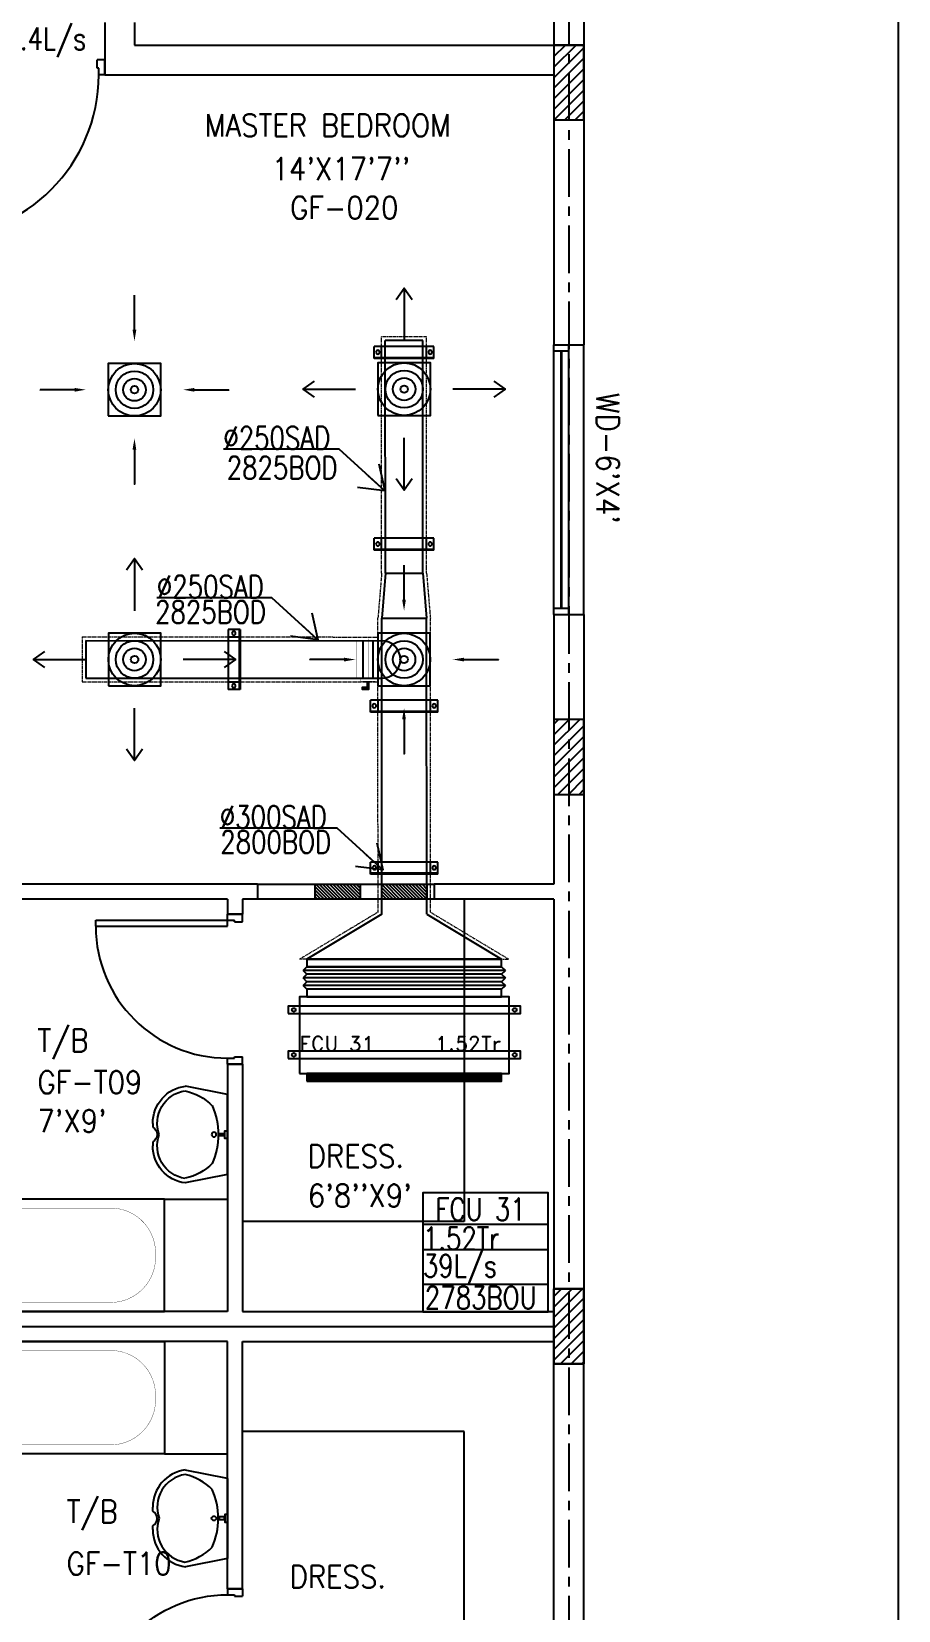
# Model space of a CAD drawing. Header units: millimetres. Extents: x -1288794 to 2153086, y -2701644 to -1428868.
# Drawn here: x 1120182 to 1125971, y -1493463 to -1482929 of the extents above; entities that cross this region are included whole.
import ezdxf

# ---------------------------------------------------------------- set-up
doc = ezdxf.new("R2010")
doc.units = ezdxf.units.MM
doc.header["$LTSCALE"] = 100
for name, pattern in [('CENTER', [50.8, 31.75, -6.35, 6.35, -6.35]), ('DASHED2', [9.525, 6.35, -3.175]), ('HIDDEN', [9.525, 6.35, -3.175])]:
    doc.linetypes.add(name, pattern=pattern)
for name, color, linetype in [('A-ANNO-TEXT', 8, 'Continuous'), ('A-AREA', 8, 'CENTER'), ('A-DOOR', 4, 'Continuous'), ('A-FLOR-OVHD', 4, 'DASHED2'), ('A-FLOR-PFIX', 8, 'Continuous'), ('A-FLOR-SPCL', 8, 'Continuous'), ('A-GLAZ', 5, 'Continuous'), ('A-GRID', 253, 'CENTER'), ('A-WALL-FULL', 8, 'Continuous'), ('AC- VD', 5, 'Continuous'), ('AC-FD', 1, 'Continuous'), ('AC-HLTEXT', 100, 'Continuous'), ('AC-SAD', 3, 'Continuous'), ('AC-SAD TEXT', 3, 'Continuous'), ('AC-WALL OPENING', 1, 'Continuous'), ('FCU-AC', 160, 'Continuous'), ('L1-E014-C22-VAC (08-08-2010)$0$ETA-AC-DAMPER', 4, 'Continuous'), ('M-HANGER', 30, 'Continuous'), ('RCD RIGHT', 1, 'Continuous'), ('S-COL- HACT.', 9, 'Continuous'), ('S-COL.', 8, 'Continuous'), ('SCD  RIGHT', 3, 'Continuous')]:
    doc.layers.add(name, color=color, linetype=linetype)
doc.layers.add('INSULATION', color=1, linetype='Continuous', lineweight=5)
doc.styles.add('ROMAND', font='romand')
doc.styles.add('ROMANS', font='romans.shx', dxfattribs={"width": 0.8})
doc.styles.add('SIMPLEX', font='simplex.shx', dxfattribs={"width": 0.8})
doc.dimstyles.new('100 of DIM2', dxfattribs={"dimscale": 0, "dimtxt": 200, "dimasz": 150, "dimexe": 75, "dimexo": 200, "dimgap": 75, "dimtad": 1, "dimdec": 0, "dimrnd": 5, "dimzin": 0, "dimdsep": 46, "dimtxsty": 'ROMANS', "dimblk": 'ARCHTICK', "dimcen": 100, "dimclrd": 94, "dimclre": 94, "dimclrt": 2, "dimadec": 0, "dimazin": 0, "dimtfac": 1, "dimtdec": 0, "dimtofl": 0, "dimtmove": 2, "dimatfit": 3, "dimldrblk": 'OPEN90', "dimfxl": 75, "dimtolj": 1, "dimtzin": 0, "dimarcsym": 0})
pattern_1 = [(45, (2220225.743, -1109556.65), (-35.355339, 35.355339), [])]

# ---------------------------------------------------------------- blocks, each defined once
blk = doc.blocks.new('W-180')
for p, q in [((1800, 100), (0, 100)), ((1800, 0), (0, 0)), ((40, 0), (40, 100)), ((1760, 100), (1760, 0))]:
    blk.add_line(p, q)
at = {"linetype": 'Continuous'}
for p, q in [((1760, 53), (40, 53)), ((1760, 47), (40, 47))]:
    blk.add_line(p, q, dxfattribs=at)
blk = doc.blocks.new('D-100-R1')
for p, q in [((-80, 980), (-80, 100)), ((-80, 980), (-40, 980)), ((-40, 980), (-40, 55)), ((-1000, 100), (-1000, 0)), ((-1000, 100), (-960, 100)), ((-960, 100), (-960, 55)), ((-960, 55), (-950, 55)), ((-950, 55), (-950, 0)), ((-80, 100), (0, 100)), ((-50, 55), (-50, 0)), ((-50, 55), (-40, 55)), ((-50, 0), (0, 0)), ((0, 100), (0, 0)), ((-1000, 0), (-950, 0))]:
    blk.add_line(p, q)
at = {"linetype": 'Continuous'}
blk.add_arc((-80, 100), 880, 90, 180, dxfattribs=at)
blk = doc.blocks.new('LAV-4')
for p, q in [((-266, 0), (-322, -283)), ((-266, 0), (268, 0)), ((268, 0), (324, -280)), ((-48, -500), (-75, -500)), ((75, -500), (50, -500))]:
    blk.add_line(p, q)
for points in [[(-25, 0), (-25, -18), (25, -18), (25, 0)], [(-9, -20), (-9, -57), (8, -57), (8, -20)]]:
    blk.add_lwpolyline(points, close=True)
blk.add_circle((0, -91), 15.4)
for centre, radius, start, end in [((74, -366), 375, 135.3333, 167.1432), ((0, -539), 477, 66.1261, 113.874), ((-74, -366), 375, 12.5199, 44.6667), ((-75, -250), 250, 187.6784, 270), ((-75, -250), 220, 188.5814, 289.9523), ((75, -250), 220, 250.0878, 350.8515), ((75, -250), 250, 270, 353.0121), ((1, -527), 55.9, 28.7827, 151.2173), ((50, -499), 0, 238.1883, 0)]:
    blk.add_arc(centre, radius, start, end)
blk = doc.blocks.new('BT-2')
blk.add_lwpolyline([(0, 750), (1700, 750), (1700, 0), (0, 0)], close=True)
at = {"const_width": 2}
blk.add_lwpolyline([(60, 690), (1340, 690, -0.414214), (1640, 390), (1640, 360, -0.414214), (1340, 60), (60, 60)], format="xyb", close=True, dxfattribs=at)
blk.add_circle((125, 375), 31.9)
blk = doc.blocks.new('D-120-R1')
for p, q in [((-80, 1180), (-40, 1180)), ((-80, 1180), (-80, 100)), ((-40, 1180), (-40, 55)), ((-1200, 100), (-1160, 100)), ((-1200, 100), (-1200, 0)), ((-1160, 100), (-1160, 55)), ((-1160, 55), (-1150, 55)), ((-1150, 55), (-1150, 0)), ((-80, 100), (0, 100)), ((-50, 55), (-40, 55)), ((-50, 55), (-50, 0)), ((-50, 0), (0, 0)), ((0, 100), (0, 0)), ((-1200, 0), (-1150, 0))]:
    blk.add_line(p, q)
at = {"linetype": 'Continuous'}
blk.add_arc((-80, 100), 1080, 90, 180, dxfattribs=at)
blk = doc.blocks.new('_ArchTick')
at = {"color": 0, "linetype": 'ByBlock', "const_width": 0.15}
blk.add_lwpolyline([(-0.5, -0.5), (0.5, 0.5)], dxfattribs=at)
blk = doc.blocks.new('cdcdcd')
at = {"layer": 'RCD RIGHT'}
for points in [[(0, 400), (0, 630), (0, 630)], [(-400, 0), (-630, 0), (-630, 0)], [(400, 0), (630, 0), (630, 0)], [(0, -400), (0, -630), (0, -630)]]:
    blk.add_lwpolyline(points, dxfattribs=at)
blk.add_lwpolyline([(-175, -175), (175, -175), (175, 175), (-175, 175)], close=True, dxfattribs=at)
for radius in [175, 125, 75, 25]:
    blk.add_circle((0, 0), radius, dxfattribs=at)
for points in [[(-13, 400), (0, 325), (12, 400)], [(-400, 12), (-325, 0), (-400, -13)], [(400, 12), (325, 0), (400, -13)], [(-13, -400), (0, -325), (12, -400)]]:
    blk.add_solid(points, dxfattribs=at)
blk = doc.blocks.new('fcu 2 tr')
h = blk.add_hatch()
h.set_pattern_fill('NET', color=3)
h.paths.add_polyline_path([(80954, -1588493), (79654, -1588493), (79654, -1588543), (80954, -1588543)])
at = {"layer": 'FCU-AC', "color": 1}
for p, q in [((80954, -1587730), (79654, -1587730)), ((79654, -1587730), (79654, -1587780)), ((80954, -1587780), (80954, -1587730)), ((79654, -1587780), (80954, -1587780)), ((80954, -1587930), (79654, -1587930)), ((79654, -1587930), (79654, -1587980)), ((80954, -1587980), (80954, -1587930)), ((79654, -1587980), (80954, -1587980))]:
    blk.add_line(p, q, dxfattribs=at)
at = {"layer": 'FCU-AC'}
for p, q in [((79654, -1587780), (79629, -1587805)), ((80979, -1587805), (79629, -1587805)), ((79654, -1587830), (79629, -1587805)), ((79654, -1587830), (79629, -1587855)), ((80954, -1587780), (79654, -1587780)), ((80954, -1587830), (79654, -1587830)), ((80954, -1587830), (79654, -1587830)), ((80954, -1587780), (80979, -1587805)), ((80954, -1587830), (80979, -1587805)), ((80954, -1587830), (80979, -1587855)), ((80979, -1587855), (79629, -1587855)), ((79654, -1587880), (79629, -1587855)), ((79654, -1587880), (79629, -1587905)), ((80979, -1587905), (79629, -1587905)), ((79654, -1587930), (79629, -1587905)), ((80954, -1587880), (79654, -1587880)), ((80954, -1587880), (79654, -1587880)), ((80954, -1587880), (80979, -1587855)), ((80954, -1587880), (80979, -1587905)), ((80954, -1587930), (80979, -1587905))]:
    blk.add_line(p, q, dxfattribs=at)
at = {"layer": 'FCU-AC', "color": 6}
for points in [[(79529, -1588093), (81079, -1588093), (81079, -1588043), (79529, -1588043)], [(79529, -1588393), (81079, -1588393), (81079, -1588343), (79529, -1588343)]]:
    blk.add_lwpolyline(points, close=True, dxfattribs=at)
at = {"layer": 'FCU-AC'}
blk.add_lwpolyline([(79604, -1588493), (81004, -1588493), (81004, -1587980), (79604, -1587980)], close=True, dxfattribs=at)
at = {"layer": 'FCU-AC', "color": 3}
blk.add_lwpolyline([(79654, -1588543), (80954, -1588543), (80954, -1588493), (79654, -1588493)], close=True, dxfattribs=at)
at = {"layer": 'FCU-AC', "color": 6}
for centre in [(79566, -1588068), (81041, -1588068), (79566, -1588368), (81041, -1588368)]:
    blk.add_circle(centre, 12.5, dxfattribs=at)
blk = doc.blocks.new('*U358')
at = {"layer": 'L1-E014-C22-VAC (08-08-2010)$0$ETA-AC-DAMPER', "color": 5}
for p, q in [((-33, 0), (-33, 250)), ((33, 0), (33, 250))]:
    blk.add_line(p, q, dxfattribs=at)
for points, const_width in [([(-91, 250), (91, 250)], 1.82), ([(0, 0), (0, 264)], 1.5), ([(-91, 0), (91, 0)], 1.82), ([(-48, 0), (-48, -20), (48, -20), (48, 0)], 1.5)]:
    blk.add_lwpolyline(points, dxfattribs=dict(at, const_width=const_width))
at = {"layer": 'L1-E014-C22-VAC (08-08-2010)$0$ETA-AC-DAMPER', "color": 5, "const_width": 1.82}
blk.add_lwpolyline([(75, 250), (75, 0), (-75, 0), (-75, 250)], close=True, dxfattribs=at)
at = {"layer": 'L1-E014-C22-VAC (08-08-2010)$0$ETA-AC-DAMPER', "color": 5}
blk.add_lwpolyline([(6, -20), (6, -62), (40, -62), (40, -72), (-6, -72), (-6, -20)], dxfattribs=at)
blk = doc.blocks.new('*U411')
at = {"linetype": 'Continuous'}
for p, q in [((-38, -197), (-38, 253)), ((42, 253), (-38, 253)), ((37, -197), (37, 253)), ((42, -197), (42, 253)), ((42, 203), (-38, 203)), ((42, -147), (-38, -147)), ((42, -197), (-38, -197))]:
    blk.add_line(p, q, dxfattribs=at)
for centre in [(0, 228), (0, -172)]:
    blk.add_circle(centre, 12.5, dxfattribs=at)
blk = doc.blocks.new('*U412')
at = {"linetype": 'Continuous'}
for p, q in [((-38, -191), (-38, 259)), ((42, 259), (-38, 259)), ((37, -191), (37, 259)), ((42, -191), (42, 259)), ((42, 209), (-38, 209)), ((42, -141), (-38, -141)), ((42, -191), (-38, -191))]:
    blk.add_line(p, q, dxfattribs=at)
for centre in [(0, 234), (0, -166)]:
    blk.add_circle(centre, 12.5, dxfattribs=at)
blk = doc.blocks.new('*U413')
at = {"linetype": 'Continuous'}
for p, q in [((-38, -159), (-38, 241)), ((42, 241), (-38, 241)), ((37, -159), (37, 241)), ((42, -159), (42, 241)), ((42, 191), (-38, 191)), ((42, -109), (-38, -109)), ((42, -159), (-38, -159))]:
    blk.add_line(p, q, dxfattribs=at)
for centre in [(0, 216), (0, -134)]:
    blk.add_circle(centre, 12.5, dxfattribs=at)
blk = doc.blocks.new('*U415')
at = {"linetype": 'Continuous'}
for p, q in [((-38, -166), (-38, 234)), ((42, 234), (-38, 234)), ((37, -166), (37, 234)), ((42, -166), (42, 234)), ((42, 184), (-38, 184)), ((42, -116), (-38, -116)), ((42, -166), (-38, -166))]:
    blk.add_line(p, q, dxfattribs=at)
for centre in [(0, 209), (0, -141)]:
    blk.add_circle(centre, 12.5, dxfattribs=at)
blk = doc.blocks.new('*U414')
at = {"linetype": 'Continuous'}
for p, q in [((-38, -138), (-38, 262)), ((42, 262), (-38, 262)), ((42, 212), (-38, 212)), ((37, -138), (37, 262)), ((42, -138), (42, 262)), ((42, -88), (-38, -88)), ((42, -138), (-38, -138))]:
    blk.add_line(p, q, dxfattribs=at)
for centre in [(0, 237), (0, -113)]:
    blk.add_circle(centre, 12.5, dxfattribs=at)
blk = doc.blocks.new('abcd')
at = {"layer": 'SCD  RIGHT'}
blk.add_lwpolyline([(558555, -1481705), (558905, -1481705), (558905, -1481355), (558555, -1481355)], close=True, dxfattribs=at)
for radius in [175, 125, 75, 25]:
    blk.add_circle((558730, -1481530), radius, dxfattribs=at)
for points in [[(558730, -1480856), (558730, -1481205)], [(558056, -1481530), (558405, -1481530)], [(559404, -1481530), (559055, -1481530)], [(558730, -1482204), (558730, -1481855)]]:
    blk.add_leader(points, dimstyle='100 of DIM2', override={"dimscale": 1, "dimasz": 75, "dimtad": 0, "dimclrd": 3, "dimfxl": 0.2}, dxfattribs=at)

msp = doc.modelspace()

# ---------------------------------------------------------------- hatches: boundary and pattern name
at = {"layer": 'AC-FD', "linetype": 'ByBlock'}
h = msp.add_hatch(dxfattribs=at)
h.set_pattern_fill('ANSI31', color=256, scale=5, angle=90, style=0)
h.set_pattern_definition([(135, (-468952.105, -1550658.635), (-11.22532015, -11.22532015), [])])
h.paths.add_polyline_path([(1122820.8, -1488718.7), (1122820.8, -1488618.7), (1122520.8, -1488618.6), (1122520.8, -1488718.6)])
at = {"layer": 'AC-WALL OPENING', "linetype": 'ByBlock'}
h = msp.add_hatch(dxfattribs=at)
h.set_pattern_fill('ANSI31', color=256, scale=5, angle=-90, style=0)
h.set_pattern_definition([(315, (2713675.55, -1426678.635), (11.22532015, 11.22532015), [])])
h.paths.add_polyline_path([(1122075.5, -1488618.6), (1122075.5, -1488718.6), (1122375.5, -1488718.6), (1122375.5, -1488618.6)])
at = {"layer": 'S-COL- HACT.', "linetype": 'Continuous', "ltscale": 3}
h = msp.add_hatch(dxfattribs=at)
h.set_pattern_fill('ANSI31', color=256, scale=400, style=0)
h.set_pattern_definition(pattern_1)
h.paths.add_polyline_path([(1123670.6, -1483018.6), (1123670.6, -1483518.6), (1123870.6, -1483518.6), (1123870.6, -1483018.6)])
h = msp.add_hatch(dxfattribs=at)
h.set_pattern_fill('ANSI31', color=256, scale=400, style=0)
h.set_pattern_definition(pattern_1)
h.paths.add_polyline_path([(1123670.6, -1487518.6), (1123670.6, -1488018.6), (1123870.6, -1488018.6), (1123870.6, -1487518.6)])
h = msp.add_hatch(dxfattribs=at)
h.set_pattern_fill('ANSI31', color=256, scale=400, style=0)
h.set_pattern_definition(pattern_1)
h.paths.add_polyline_path([(1123670.6, -1491818.6), (1123670.6, -1491318.6), (1123870.6, -1491318.6), (1123870.6, -1491818.6)])

# ---------------------------------------------------------------- linework, layer by layer
at = {"layer": 'A-AREA', "ltscale": 15}
msp.add_line((1125970.6, -1512568.6), (1125970.6, -1469568.6), dxfattribs=at)
at = {"layer": 'A-FLOR-OVHD', "linetype": 'Continuous', "ltscale": 3}
for p, q in [((1121691.4, -1488618.6), (1122870.6, -1488618.6)), ((1122870.6, -1488718.6), (1121691.4, -1488718.6))]:
    msp.add_line(p, q, dxfattribs=at)
at = {"layer": 'A-FLOR-PFIX', "ltscale": 3}
for p, q in [((1121070.6, -1490718.6), (1121491.4, -1490718.6)), ((1121070.6, -1492418.6), (1121491.4, -1492418.6))]:
    msp.add_line(p, q, dxfattribs=at)
at = {"layer": 'A-FLOR-SPCL', "ltscale": 3}
for p, q in [((1123670.6, -1481518.6), (1123670.6, -1483018.6)), ((1123870.6, -1481518.6), (1123870.6, -1483018.6)), ((1123070.6, -1488718.6), (1123070.6, -1490868.6)), ((1123070.6, -1490868.6), (1121591.4, -1490868.6)), ((1123070.6, -1492268.6), (1121591.4, -1492268.6)), ((1123070.6, -1494418.6), (1123070.6, -1492268.6))]:
    msp.add_line(p, q, dxfattribs=at)
at = {"layer": 'A-GLAZ', "ltscale": 3}
msp.add_line((1123870.6, -1486818.6), (1123870.6, -1485018.6), dxfattribs=at)
at = {"layer": 'A-GRID', "ltscale": 0.1}
msp.add_line((1123770.6, -1466442.6), (1123770.6, -1514577), dxfattribs=at)
at = {"layer": 'A-WALL-FULL', "ltscale": 3}
for p, q in [((1120670.6, -1482868.6), (1120670.6, -1483218.6)), ((1120870.6, -1482868.6), (1120870.6, -1483018.6)), ((1120870.6, -1483018.6), (1123870.6, -1483018.6)), ((1123870.6, -1483018.6), (1123870.6, -1485018.6)), ((1120670.6, -1483218.6), (1123670.6, -1483218.6)), ((1123670.6, -1483218.6), (1123670.6, -1485018.6)), ((1123670.6, -1485018.6), (1123870.6, -1485018.6)), ((1123670.6, -1486818.6), (1123670.6, -1488618.6)), ((1123670.6, -1486818.6), (1123870.6, -1486818.6)), ((1123870.6, -1486818.6), (1123870.6, -1490277)), ((1121691.4, -1488618.6), (1119370.6, -1488618.6)), ((1121691.4, -1488618.6), (1121691.4, -1488718.6)), ((1122870.6, -1488618.6), (1122870.6, -1488718.6)), ((1123670.6, -1488618.6), (1122870.6, -1488618.6)), ((1121491.4, -1488718.6), (1119370.6, -1488718.6)), ((1121491.4, -1488718.6), (1121491.4, -1488818.6)), ((1121691.4, -1488718.6), (1121591.4, -1488718.6)), ((1121591.4, -1488718.6), (1121591.4, -1488818.6)), ((1123670.6, -1488718.6), (1122870.6, -1488718.6)), ((1123670.6, -1488718.6), (1123670.6, -1490277)), ((1121591.4, -1488818.6), (1121491.4, -1488818.6)), ((1121491.4, -1489818.6), (1121491.4, -1491468.6)), ((1121591.4, -1489818.6), (1121491.4, -1489818.6)), ((1121591.4, -1489818.6), (1121591.4, -1491468.6)), ((1123670.6, -1490277), (1123670.6, -1491468.6)), ((1123870.6, -1490277), (1123870.6, -1491568.6)), ((1123670.6, -1490577), (1123670.6, -1491468.6)), ((1121491.4, -1491468.6), (1119370.6, -1491468.6)), ((1121591.4, -1491468.6), (1123670.6, -1491468.6)), ((1097254.4, -1491568.6), (1123670.6, -1491568.6)), ((1123870.6, -1493460.2), (1123870.6, -1491568.6)), ((1121491.4, -1491668.6), (1119370.6, -1491668.6)), ((1121491.4, -1493318.6), (1121491.4, -1491668.6)), ((1121591.4, -1491668.6), (1123670.6, -1491668.6)), ((1121591.4, -1493318.6), (1121591.4, -1491668.6)), ((1123670.6, -1493460.2), (1123670.6, -1491668.6)), ((1121591.4, -1493318.6), (1121491.4, -1493318.6)), ((1123670.6, -1494418.6), (1123670.6, -1493460.2)), ((1123870.6, -1496318.6), (1123870.6, -1493460.2))]:
    msp.add_line(p, q, dxfattribs=at)
at = {"layer": 'AC-FD', "linetype": 'ByBlock'}
msp.add_lwpolyline([(1122520.8, -1488718.6), (1122520.8, -1488618.6), (1122820.8, -1488618.7), (1122820.8, -1488718.7)], close=True, dxfattribs=at)
at = {"layer": 'AC-SAD'}
for p, q in [((1122794.4, -1484990.3), (1122544.4, -1484990.4)), ((1122545, -1486543.6), (1122544.4, -1484990.4)), ((1122795, -1486543.5), (1122794.4, -1484990.3)), ((1122545, -1486543.6), (1122520.1, -1486843.6)), ((1122545, -1486543.6), (1122795, -1486543.5)), ((1122795, -1486543.5), (1122820.1, -1486843.5)), ((1122520.1, -1486843.6), (1122820.1, -1486843.5)), ((1122520.8, -1488818.6), (1122520.1, -1486843.6)), ((1122820.8, -1488818.7), (1122820.1, -1486843.5)), ((1120544.8, -1486992.9), (1120544.7, -1487242.9)), ((1120544.8, -1486992.9), (1122520.3, -1486993.6)), ((1120544.7, -1487242.9), (1122520.2, -1487243.6)), ((1122520.8, -1488818.6), (1122020.8, -1489118.6)), ((1122820.8, -1488818.7), (1123320.8, -1489118.6)), ((1122020.8, -1489118.6), (1123320.8, -1489118.6))]:
    msp.add_line(p, q, dxfattribs=at)
msp.add_arc((1122520.3, -1487118.6), 125, 269.97918, 89.97918, dxfattribs=at)
at = {"layer": 'AC-SAD TEXT'}
for p, q in [((1122795.5, -1490885.5), (1123632.6, -1490885.5)), ((1122795.5, -1491055.4), (1123632.6, -1491055.4)), ((1122795.5, -1491286.6), (1123632.6, -1491286.6))]:
    msp.add_line(p, q, dxfattribs=at)
msp.add_lwpolyline([(1122795.5, -1491471.1), (1123632.6, -1491471.1), (1123632.6, -1490676.3), (1122795.5, -1490676.3)], close=True, dxfattribs=at)
at = {"layer": 'AC-WALL OPENING', "linetype": 'ByBlock'}
msp.add_lwpolyline([(1122375.5, -1488618.6), (1122375.5, -1488718.6), (1122075.5, -1488718.6), (1122075.5, -1488618.6)], close=True, dxfattribs=at)
at = {"layer": 'INSULATION', "linetype": 'HIDDEN', "ltscale": 0.01}
for p, q in [((1122819.4, -1484965.3), (1122519.4, -1484965.4)), ((1122520, -1486542.5), (1122519.4, -1484965.4)), ((1122820, -1486542.4), (1122819.4, -1484965.3)), ((1122520, -1486542.5), (1122495.2, -1486841.5)), ((1122820, -1486542.4), (1122845.1, -1486842.4)), ((1122495.1, -1486968.6), (1122495.1, -1486843.6)), ((1122845.8, -1488804.5), (1122845.1, -1486842.4)), ((1120519.8, -1486967.9), (1120519.7, -1487267.9)), ((1120519.8, -1486967.9), (1122495.1, -1486968.6)), ((1120519.7, -1487267.9), (1122495.3, -1487268.6)), ((1122495.8, -1488804.4), (1122495.3, -1487268.6)), ((1122495.8, -1488804.4), (1121972.2, -1489118.6)), ((1122845.8, -1488804.5), (1123369.4, -1489118.6)), ((1122020.8, -1489118.6), (1121972.2, -1489118.6)), ((1123320.8, -1489118.6), (1123369.4, -1489118.6))]:
    msp.add_line(p, q, dxfattribs=at)
at = {"layer": 'S-COL.', "linetype": 'Continuous', "ltscale": 3}
for points in [[(1123670.6, -1483018.6), (1123670.6, -1483518.6), (1123870.6, -1483518.6), (1123870.6, -1483018.6)], [(1123670.6, -1483018.6), (1123670.6, -1483518.6), (1123870.6, -1483518.6), (1123870.6, -1483018.6)], [(1123670.6, -1483018.6), (1123670.6, -1483518.6), (1123870.6, -1483518.6), (1123870.6, -1483018.6)], [(1123670.6, -1487518.6), (1123670.6, -1488018.6), (1123870.6, -1488018.6), (1123870.6, -1487518.6)], [(1123670.6, -1487518.6), (1123670.6, -1488018.6), (1123870.6, -1488018.6), (1123870.6, -1487518.6)], [(1123670.6, -1487518.6), (1123670.6, -1488018.6), (1123870.6, -1488018.6), (1123870.6, -1487518.6)], [(1123670.6, -1491318.6), (1123670.6, -1491818.6), (1123870.6, -1491818.6), (1123870.6, -1491318.6)], [(1123670.6, -1491818.6), (1123670.6, -1491318.6), (1123870.6, -1491318.6), (1123870.6, -1491818.6)], [(1123670.6, -1491318.6), (1123670.6, -1491818.6), (1123870.6, -1491818.6), (1123870.6, -1491318.6)], [(1123670.6, -1491818.6), (1123670.6, -1491318.6), (1123870.6, -1491318.6), (1123870.6, -1491818.6)], [(1123670.6, -1491318.6), (1123670.6, -1491818.6), (1123870.6, -1491818.6), (1123870.6, -1491318.6)], [(1123670.6, -1491818.6), (1123670.6, -1491318.6), (1123870.6, -1491318.6), (1123870.6, -1491818.6)]]:
    msp.add_lwpolyline(points, close=True, dxfattribs=at)

# ---------------------------------------------------------------- block references
at = {"layer": 'A-DOOR', "ltscale": 3}
for name, p, rotation in [('D-120-R1', (1119470.6, -1483118.6), 180), ('D-100-R1', (1121591.4, -1488818.6), 90)]:
    msp.add_blockref(name, p, dxfattribs=dict(at, rotation=rotation))
at = {"layer": 'A-DOOR', "ltscale": 3, "xscale": -1, "rotation": 90}
msp.add_blockref('D-100-R1', (1121591.4, -1494318.6), dxfattribs=at)
at = {"layer": 'A-FLOR-PFIX', "ltscale": 3, "xscale": -1}
for name, p, rotation in [('LAV-4', (1121491.4, -1490288.5), 270), ('BT-2', (1119370.6, -1490718.6), 180)]:
    msp.add_blockref(name, p, dxfattribs=dict(at, rotation=rotation))
at = {"layer": 'A-FLOR-PFIX', "ltscale": 3}
msp.add_blockref('BT-2', (1119370.6, -1492418.6), dxfattribs=at)
at = {"layer": 'A-FLOR-PFIX', "ltscale": 3, "rotation": 270}
msp.add_blockref('LAV-4', (1121491.4, -1492848.8), dxfattribs=at)
at = {"layer": 'A-GLAZ', "ltscale": 3, "rotation": 270}
msp.add_blockref('W-180', (1123670.6, -1485018.6), dxfattribs=at)
at = {"layer": 'AC- VD', "xscale": -1}
msp.add_blockref('*U358', (1122429.5, -1487243.6), dxfattribs=at)
at = {"layer": 'FCU-AC'}
msp.add_blockref('fcu 2 tr', (1042367.2, 98611.4), dxfattribs=at)
at = {"layer": 'M-HANGER', "xscale": -1}
for name, p, rotation in [('*U415', (1122703.5, -1485067.8), 90), ('*U413', (1122710.5, -1486348), 90), ('*U414', (1121532.6, -1487056.8), 180), ('*U412', (1122704.8, -1487428), 90), ('*U411', (1122699.2, -1488508), 90)]:
    msp.add_blockref(name, p, dxfattribs=dict(at, rotation=rotation))
at = {"layer": 'RCD RIGHT'}
for p in [(1120869.7, -1485318.7), (1122669.7, -1487118.7)]:
    msp.add_blockref('cdcdcd', p, dxfattribs=at)
at = {"layer": 'SCD  RIGHT'}
for p in [(563940.2, -3784.9), (562140.2, -5588.6)]:
    msp.add_blockref('abcd', p, dxfattribs=at)

# ---------------------------------------------------------------- texts
at = {"layer": 'A-ANNO-TEXT', "style": 'ROMANS', "width": 0.9}
for s, p in [('MASTER BEDROOM', (1121339, -1483629.6)), ("14'X17'7''", (1121786.1, -1483920.1)), ('GF-020', (1121908.8, -1484179.4)), ('T/B', (1120221.6, -1489735.3)), ('GF-T09', (1120221.6, -1490014.2)), ("7'X9'", (1120221.6, -1490273)), ('DRESS.', (1122027.2, -1490507.4)), ("6'8''X9'", (1122027.2, -1490770.3)), ('T/B', (1120417.1, -1492878.6)), ('GF-T10', (1120417.1, -1493225.6)), ('DRESS.', (1121906.6, -1493313))]:
    msp.add_text(s, height=150, dxfattribs=at).set_placement(p)
msp.add_text("WD-6'X4'", height=150, rotation=270, dxfattribs=at).set_placement((1123955.5, -1485339.3))
at = {"layer": 'AC-HLTEXT', "style": 'ROMAND'}
for s, p in [('FCU 31', (1121970.8, -1489731.6)), ('1.52Tr', (1122877.8, -1489731.6))]:
    msp.add_text(s, height=100, dxfattribs=at).set_placement(p)
at = {"layer": 'AC-SAD TEXT', "style": 'SIMPLEX', "width": 0.8}
for s, p in [('56.4L/s', (1119898.7, -1483050.7)), ('%%C250SAD', (1121463, -1485715)), ('2825BOD', (1121485.4, -1485914.2)), ('%%C250SAD', (1121019.2, -1486708.1)), ('2825BOD', (1121007.2, -1486876.5)), ('%%C300SAD', (1121439.6, -1488243.9)), ('2800BOD', (1121442.5, -1488411.4)), ('FCU 31', (1122880.1, -1490861.7)), ('1.52Tr', (1122795.5, -1491055.4)), ('39L/s', (1122795.5, -1491238.8)), ('2783BOU', (1122808.7, -1491451.3))]:
    msp.add_text(s, height=150, dxfattribs=at).set_placement(p)
at = {"layer": 'AC-SAD TEXT', "style": 'ROMAND'}
for s, p in [('FCU 31', (1121970.8, -1489731.6)), ('1.52Tr', (1122877.8, -1489731.6))]:
    msp.add_text(s, height=100, dxfattribs=at).set_placement(p)

# ---------------------------------------------------------------- leaders
at = {"layer": 'AC-SAD TEXT'}
for points in [[(1122541.3, -1485993.5), (1122236.1, -1485715), (1121463, -1485715)], [(1122093, -1486986.7), (1121787.8, -1486708.1), (1121019.2, -1486708.1)], [(1122527.7, -1488522.4), (1122222.5, -1488243.9), (1121439.6, -1488243.9)]]:
    msp.add_leader(points, dimstyle='100 of DIM2', override={"dimscale": 1, "dimtad": 0, "dimfxl": 0.2}, dxfattribs=at)

doc.saveas('drawing.dxf')
